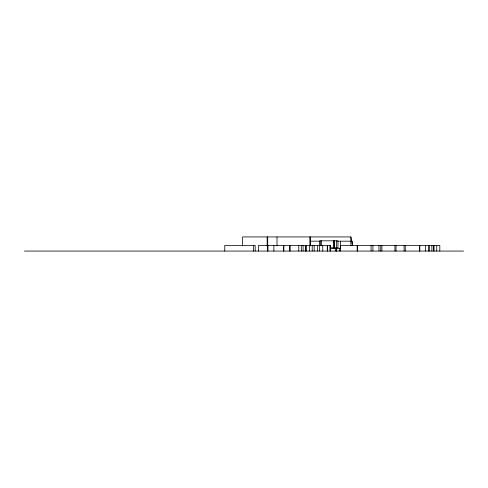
<?xml version="1.0" encoding="UTF-8"?>
<svg xmlns="http://www.w3.org/2000/svg" width="488" height="488" viewBox="0 0 488 488"><rect width="100%" height="100%" fill="white"/><g stroke="black" fill="none" stroke-linecap="round" stroke-linejoin="round"><path stroke-width="0.73" d="M352.391 245.635L350.884 236.936L242.542 236.936L242.542 245.861M310.533 241.176L319.67 241.176M337.647 241.176L352.391 241.176L352.391 245.739M330.047 247.874L337.958 247.874L337.958 240.81L319.878 240.81L319.878 245.757M330.352 248.239L340.715 248.239M24.4 251.064L463.6 251.064M439.81 251.064L439.81 245.415L340.398 245.415L340.398 251.064M436.742 245.415L436.742 251.064M434.052 245.415L434.052 251.064M433.484 245.415L433.484 251.064M431.868 245.415L431.868 251.064M429.355 245.415L429.355 251.064M428.604 245.415L428.604 251.064M425.499 245.415L425.499 251.064M419.832 245.415L419.832 251.064M419.473 245.415L419.473 251.064M405.254 245.415L405.254 251.064M404.095 245.415L404.095 251.064M396.03 245.415L396.03 251.064M394.957 245.415L394.957 251.064M381.909 245.415L381.909 251.064M380.75 245.415L380.75 251.064M378.938 245.415L378.938 251.064M372.936 245.415L372.936 251.064M371.081 245.415L371.081 251.064M357.57 245.415L357.57 251.064M357.198 245.415L357.198 251.064M350.884 236.936L350.884 245.861M340.569 241.176L340.569 248.782M339.3 248.239L339.3 251.064M336.409 240.81L336.409 247.874M336.464 248.239L336.464 251.064M336.336 248.239L336.336 251.064M335.622 248.239L335.622 251.064M334.298 240.81L334.298 247.874M334.201 240.81L334.201 247.874M333.67 240.81L333.67 247.874M330.437 251.064L330.437 245.415L258.518 245.415L258.518 251.064M329.973 245.415L329.973 251.064M327.478 245.415L327.478 251.064M327.265 245.415L327.265 251.064M322.757 245.415L322.757 251.064M321.348 240.81L321.348 245.757M320.116 240.81L320.116 245.757M319.652 245.415L319.652 251.064M317.462 245.415L317.462 251.064M314.15 245.415L314.15 251.064M312.216 245.415L312.216 251.064M310.533 236.936L310.533 245.861M309.849 236.936L309.849 245.861M309.447 245.415L309.447 251.064M306.446 245.415L306.446 251.064M305.604 245.415L305.604 251.064M305.311 245.415L305.311 251.064M303.072 245.415L303.072 251.064M301.303 245.415L301.303 251.064M298.79 245.415L298.79 251.064M290.006 245.415L290.006 251.064M289.774 245.415L289.774 251.064M283.863 245.415L283.863 251.064M283.632 245.415L283.632 251.064M277.007 236.936L277.007 245.861M273.872 245.415L273.872 251.064M267.942 245.415L267.942 251.064M267.692 236.936L267.692 245.861M267.479 245.415L267.479 251.064M267.162 236.936L267.162 245.861M255.181 251.064L255.181 245.415L224.754 245.415L224.754 251.064M253.4 245.415L253.4 251.064"/></g></svg>
